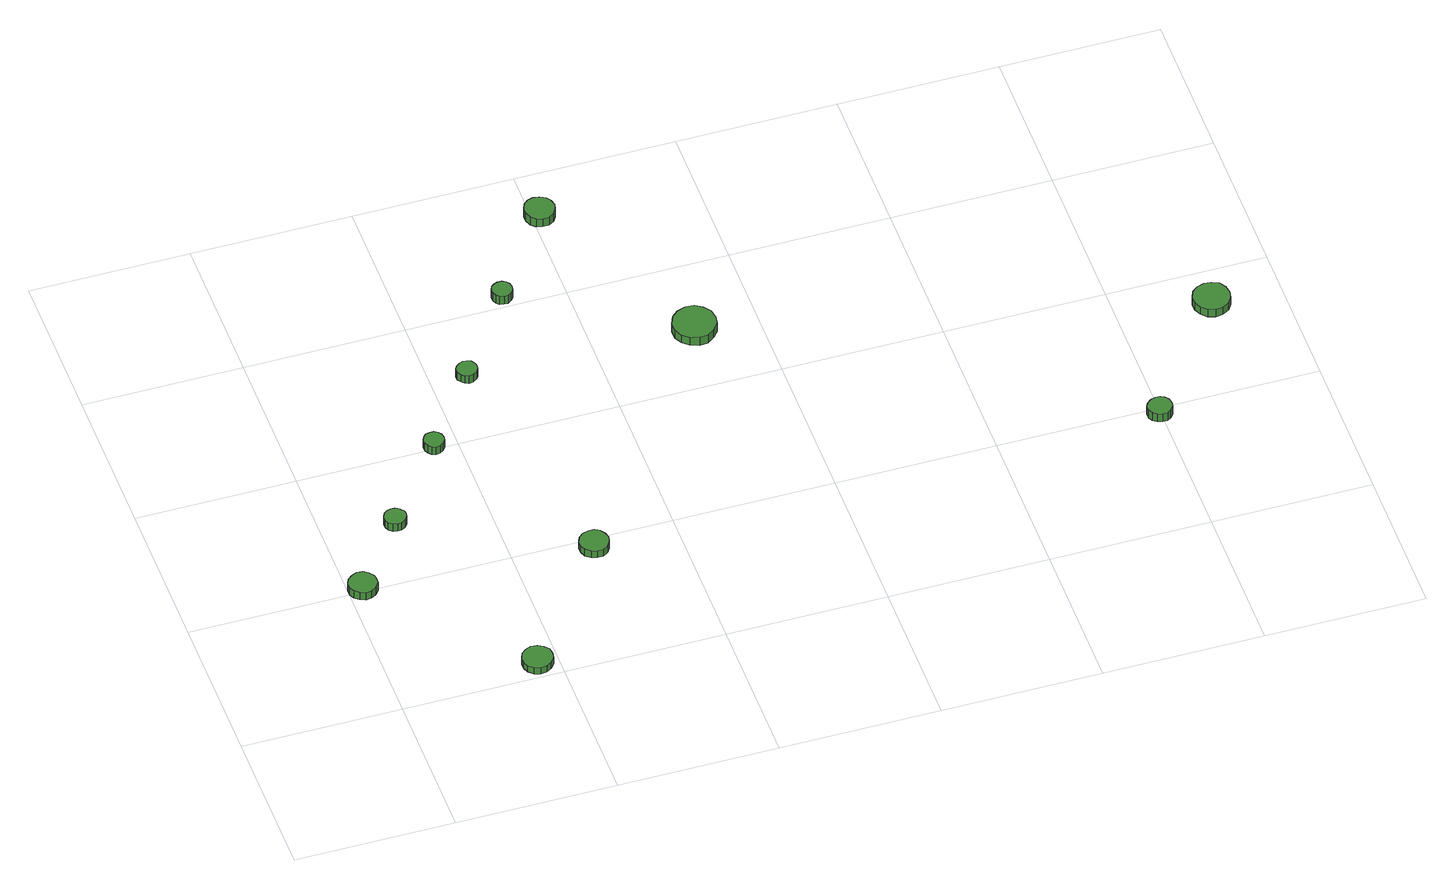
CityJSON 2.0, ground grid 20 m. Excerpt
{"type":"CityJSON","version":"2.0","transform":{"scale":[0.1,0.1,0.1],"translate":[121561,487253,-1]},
"CityObjects":{
"tree1":{"type":"SolitaryVegetationObject","attributes":{"function":"something"},"geometry":[{"type":"MultiSurface","lod":"1","boundaries":[[[0,1,2,3,4,5,6,7,8,9,10,11,12,13,14]],[[15,16,17,18,19,20,21,22,23,24,25,26,27,28,29]],[[0,29,28,1]],[[1,28,27,2]],[[2,27,26,3]],[[3,26,25,4]],[[4,25,24,5]],[[5,24,23,6]],[[6,23,22,7]],[[7,22,21,8]],[[8,21,20,9]],[[9,20,19,10]],[[10,19,18,11]],[[11,18,17,12]],[[12,17,16,13]],[[13,16,15,14]],[[14,15,29,0]]]}]},
"tree2":{"type":"SolitaryVegetationObject","attributes":{"function":"something"},"geometry":[{"type":"MultiSurface","lod":"1","boundaries":[[[30,31,32,33,34,35,36,37,38,39,40,41,42,43,44]],[[45,46,47,48,49,50,51,52,53,54,55,56,57,58,59]],[[30,59,58,31]],[[31,58,57,32]],[[32,57,56,33]],[[33,56,55,34]],[[34,55,54,35]],[[35,54,53,36]],[[36,53,52,37]],[[37,52,51,38]],[[38,51,50,39]],[[39,50,49,40]],[[40,49,48,41]],[[41,48,47,42]],[[42,47,46,43]],[[43,46,45,44]],[[44,45,59,30]]]}]},
"tree3":{"type":"SolitaryVegetationObject","attributes":{"function":"something"},"geometry":[{"type":"MultiSurface","lod":"1","boundaries":[[[60,61,62,63,64,65,66,67,68,69,70,71,72,73,74]],[[75,76,77,78,79,80,81,82,83,84,85,86,87,88,89]],[[60,89,88,61]],[[61,88,87,62]],[[62,87,86,63]],[[63,86,85,64]],[[64,85,84,65]],[[65,84,83,66]],[[66,83,82,67]],[[67,82,81,68]],[[68,81,80,69]],[[69,80,79,70]],[[70,79,78,71]],[[71,78,77,72]],[[72,77,76,73]],[[73,76,75,74]],[[74,75,89,60]]]}]},
"tree4":{"type":"SolitaryVegetationObject","attributes":{"function":"something"},"geometry":[{"type":"MultiSurface","lod":"1","boundaries":[[[90,91,92,93,94,95,96,97,98,99,100,101,102,103,104]],[[105,106,107,108,109,110,111,112,113,114,115,116,117,118,119]],[[90,119,118,91]],[[91,118,117,92]],[[92,117,116,93]],[[93,116,115,94]],[[94,115,114,95]],[[95,114,113,96]],[[96,113,112,97]],[[97,112,111,98]],[[98,111,110,99]],[[99,110,109,100]],[[100,109,108,101]],[[101,108,107,102]],[[102,107,106,103]],[[103,106,105,104]],[[104,105,119,90]]]}]},
"tree5":{"type":"SolitaryVegetationObject","attributes":{"function":"something"},"geometry":[{"type":"MultiSurface","lod":"1","boundaries":[[[120,121,122,123,124,125,126,127,128,129,130,131,132,133,134]],[[135,136,137,138,139,140,141,142,143,144,145,146,147,148,149]],[[120,149,148,121]],[[121,148,147,122]],[[122,147,146,123]],[[123,146,145,124]],[[124,145,144,125]],[[125,144,143,126]],[[126,143,142,127]],[[127,142,141,128]],[[128,141,140,129]],[[129,140,139,130]],[[130,139,138,131]],[[131,138,137,132]],[[132,137,136,133]],[[133,136,135,134]],[[134,135,149,120]]]}]},
"tree6":{"type":"SolitaryVegetationObject","attributes":{"function":"something"},"geometry":[{"type":"MultiSurface","lod":"1","boundaries":[[[150,151,152,153,154,155,156,157,158,159,160,161,162,163,164]],[[165,166,167,168,169,170,171,172,173,174,175,176,177,178,179]],[[150,179,178,151]],[[151,178,177,152]],[[152,177,176,153]],[[153,176,175,154]],[[154,175,174,155]],[[155,174,173,156]],[[156,173,172,157]],[[157,172,171,158]],[[158,171,170,159]],[[159,170,169,160]],[[160,169,168,161]],[[161,168,167,162]],[[162,167,166,163]],[[163,166,165,164]],[[164,165,179,150]]]}]},
"tree7":{"type":"SolitaryVegetationObject","attributes":{"function":"something"},"geometry":[{"type":"MultiSurface","lod":"1","boundaries":[[[180,181,182,183,184,185,186,187,188,189,190,191,192,193,194]],[[195,196,197,198,199,200,201,202,203,204,205,206,207,208,209]],[[180,209,208,181]],[[181,208,207,182]],[[182,207,206,183]],[[183,206,205,184]],[[184,205,204,185]],[[185,204,203,186]],[[186,203,202,187]],[[187,202,201,188]],[[188,201,200,189]],[[189,200,199,190]],[[190,199,198,191]],[[191,198,197,192]],[[192,197,196,193]],[[193,196,195,194]],[[194,195,209,180]]]}]},
"tree8":{"type":"SolitaryVegetationObject","attributes":{"function":"something"},"geometry":[{"type":"MultiSurface","lod":"1","boundaries":[[[210,211,212,213,214,215,216,217,218,219,220,221,222,223,224]],[[225,226,227,228,229,230,231,232,233,234,235,236,237,238,239]],[[210,239,238,211]],[[211,238,237,212]],[[212,237,236,213]],[[213,236,235,214]],[[214,235,234,215]],[[215,234,233,216]],[[216,233,232,217]],[[217,232,231,218]],[[218,231,230,219]],[[219,230,229,220]],[[220,229,228,221]],[[221,228,227,222]],[[222,227,226,223]],[[223,226,225,224]],[[224,225,239,210]]]}]},
"tree9":{"type":"SolitaryVegetationObject","attributes":{"function":"something"},"geometry":[{"type":"MultiSurface","lod":"1","boundaries":[[[240,241,242,243,244,245,246,247,248,249,250,251,252,253,254]],[[255,256,257,258,259,260,261,262,263,264,265,266,267,268,269]],[[240,269,268,241]],[[241,268,267,242]],[[242,267,266,243]],[[243,266,265,244]],[[244,265,264,245]],[[245,264,263,246]],[[246,263,262,247]],[[247,262,261,248]],[[248,261,260,249]],[[249,260,259,250]],[[250,259,258,251]],[[251,258,257,252]],[[252,257,256,253]],[[253,256,255,254]],[[254,255,269,240]]]}]},
"tree10":{"type":"SolitaryVegetationObject","attributes":{"function":"something"},"geometry":[{"type":"MultiSurface","lod":"1","boundaries":[[[270,271,272,273,274,275,276,277,278,279,280,281,282,283,284]],[[285,286,287,288,289,290,291,292,293,294,295,296,297,298,299]],[[270,299,298,271]],[[271,298,297,272]],[[272,297,296,273]],[[273,296,295,274]],[[274,295,294,275]],[[275,294,293,276]],[[276,293,292,277]],[[277,292,291,278]],[[278,291,290,279]],[[279,290,289,280]],[[280,289,288,281]],[[281,288,287,282]],[[282,287,286,283]],[[283,286,285,284]],[[284,285,299,270]]]}]},
"tree11":{"type":"SolitaryVegetationObject","attributes":{"function":"something"},"geometry":[{"type":"MultiSurface","lod":"1","boundaries":[[[300,301,302,303,304,305,306,307,308,309,310,311,312,313,314]],[[315,316,317,318,319,320,321,322,323,324,325,326,327,328,329]],[[300,329,328,301]],[[301,328,327,302]],[[302,327,326,303]],[[303,326,325,304]],[[304,325,324,305]],[[305,324,323,306]],[[306,323,322,307]],[[307,322,321,308]],[[308,321,320,309]],[[309,320,319,310]],[[310,319,318,311]],[[311,318,317,312]],[[312,317,316,313]],[[313,316,315,314]],[[314,315,329,300]]]}]}
},
"vertices":[
[35,204,18],[34,211,18],[29,217,18],[23,221,18],[16,222,18],[9,219,18],[3,214,18],[0,208,18],[0,200,18],[3,194,18],[9,189,18],[16,186,18],[23,187,18],[29,191,18],[34,197,18],[34,197,6],[29,191,6],[23,187,6],[16,186,6],[9,189,6],[3,194,6],[0,200,6],[0,208,6],[3,214,6],[9,219,6],[16,222,6],[23,221,6],[29,217,6],[34,211,6],[35,204,6],
[102,297,18],[101,302,18],[97,307,18],[92,310,18],[87,310,18],[82,309,18],[77,305,18],[75,300,18],[75,294,18],[77,289,18],[82,285,18],[87,284,18],[92,284,18],[97,287,18],[101,292,18],[101,292,6],[97,287,6],[92,284,6],[87,284,6],[82,285,6],[77,289,6],[75,294,6],[75,300,6],[77,305,6],[82,309,6],[87,310,6],[92,310,6],[97,307,6],[101,302,6],[102,297,6],
[193,24,16],[192,32,16],[187,38,16],[180,42,16],[172,43,16],[165,40,16],[159,35,16],[156,28,16],[156,20,16],[159,13,16],[165,7,16],[172,5,16],[180,6,16],[187,10,16],[192,16,16],[192,16,6],[187,10,6],[180,6,6],[172,5,6],[165,7,6],[159,13,6],[156,20,6],[156,28,6],[159,35,6],[165,40,6],[172,43,6],[180,42,6],[187,38,6],[192,32,6],[193,24,6],
[184,404,18],[183,410,18],[180,414,18],[175,417,18],[170,417,18],[165,416,18],[161,412,18],[159,407,18],[159,402,18],[161,397,18],[165,393,18],[170,391,18],[175,392,18],[180,395,18],[183,399,18],[183,399,6],[180,395,6],[175,392,6],[170,391,6],[165,393,6],[161,397,6],[159,402,6],[159,407,6],[161,412,6],[165,416,6],[170,417,6],[175,417,6],[180,414,6],[183,410,6],[184,404,6],
[316,187,17],[314,194,17],[310,200,17],[304,204,17],[296,204,17],[289,202,17],[283,197,17],[280,190,17],[280,183,17],[283,176,17],[289,171,17],[296,169,17],[304,169,17],[310,173,17],[314,179,17],[314,179,6],[310,173,6],[304,169,6],[296,169,6],[289,171,6],[283,176,6],[280,183,6],[280,190,6],[283,197,6],[289,202,6],[296,204,6],[304,204,6],[310,200,6],[314,194,6],[316,187,6],
[258,505,18],[257,510,18],[254,515,18],[249,517,18],[244,518,18],[239,516,18],[235,513,18],[232,508,18],[232,502,18],[235,498,18],[239,494,18],[244,492,18],[249,493,18],[254,496,18],[257,500,18],[257,500,6],[254,496,6],[249,493,6],[244,492,6],[239,494,6],[235,498,6],[232,502,6],[232,508,6],[235,513,6],[239,516,6],[244,518,6],[249,517,6],[254,515,6],[257,510,6],[258,505,6],
[336,611,25],[335,617,25],[332,621,25],[327,624,25],[322,624,25],[317,622,25],[313,619,25],[311,614,25],[311,609,25],[313,604,25],[317,600,25],[322,599,25],[327,599,25],[332,602,25],[335,606,25],[335,606,12],[332,602,12],[327,599,12],[322,599,12],[317,600,12],[313,604,12],[311,609,12],[311,614,12],[313,619,12],[317,622,12],[322,624,12],[327,624,12],[332,621,12],[335,617,12],[336,611,12],
[426,725,26],[424,733,26],[420,739,26],[413,743,26],[405,744,26],[398,742,26],[392,737,26],[389,729,26],[389,722,26],[392,714,26],[398,709,26],[405,707,26],[413,707,26],[420,711,26],[424,718,26],[424,718,13],[420,711,13],[413,707,13],[405,707,13],[398,709,13],[392,714,13],[389,722,13],[389,729,13],[392,737,13],[398,742,13],[405,744,13],[413,743,13],[420,739,13],[424,733,13],[426,725,13],
[548,490,24],[546,501,24],[539,510,24],[530,516,24],[519,517,24],[508,513,24],[500,506,24],[495,495,24],[495,484,24],[500,474,24],[508,467,24],[519,463,24],[530,464,24],[539,470,24],[546,479,24],[546,479,11],[539,470,11],[530,464,11],[519,463,11],[508,467,11],[500,474,11],[495,484,11],[495,495,11],[500,506,11],[508,513,11],[519,517,11],[530,516,11],[539,510,11],[546,501,11],[548,490,11],
[1013,188,22],[1012,195,22],[1008,200,22],[1003,203,22],[997,203,22],[991,201,22],[986,197,22],[983,192,22],[983,185,22],[986,180,22],[991,176,22],[997,174,22],[1003,174,22],[1008,177,22],[1012,182,22],[1012,182,9],[1008,177,9],[1003,174,9],[997,174,9],[991,176,9],[986,180,9],[983,185,9],[983,192,9],[986,197,9],[991,201,9],[997,203,9],[1003,203,9],[1008,200,9],[1012,195,9],[1013,188,9],
[1135,342,23],[1133,352,23],[1128,360,23],[1119,364,23],[1110,365,23],[1101,362,23],[1094,356,23],[1090,347,23],[1090,338,23],[1094,329,23],[1101,322,23],[1110,319,23],[1119,320,23],[1128,325,23],[1133,333,23],[1133,333,11],[1128,325,11],[1119,320,11],[1110,319,11],[1101,322,11],[1094,329,11],[1090,338,11],[1090,347,11],[1094,356,11],[1101,362,11],[1110,365,11],[1119,364,11],[1128,360,11],[1133,352,11],[1135,342,11]
]}
